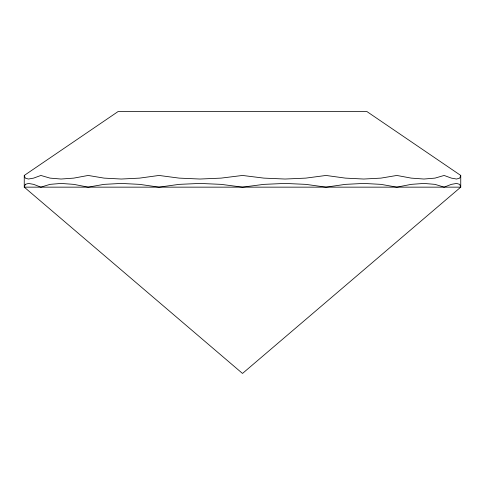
<?xml version="1.0" encoding="UTF-8"?>
<svg xmlns="http://www.w3.org/2000/svg" width="485" height="485" viewBox="0 0 485 485"><rect width="100%" height="100%" fill="white"/><g stroke="black" fill="none" stroke-linecap="round" stroke-linejoin="round"><path stroke-width="0.73" d="M460.75 175.455L459.701 178.116L456.561 179.032L451.365 178.116L444.121 175.455L434.996 178.116L423.951 179.032L411.207 178.116L396.845 175.455L380.955 178.116L363.756 179.032L345.381 178.116L326.005 175.455L305.835 178.116L285.059 179.032L263.888 178.116L242.5 175.455L221.112 178.116L199.941 179.032L179.165 178.116L158.995 175.455L139.613 178.116L121.238 179.032L104.045 178.116L88.155 175.455L73.793 178.116L61.049 179.032L50.003 178.116L40.879 175.455L33.635 178.116L28.439 179.032L25.299 178.116L24.25 175.455L118.097 111.55L366.902 111.55L460.75 175.455L460.75 187.149L242.5 373.45L24.25 187.149L24.25 175.455M25.299 184.361L24.25 187.149L460.75 187.149L459.701 184.361L456.561 183.439L451.365 184.361L444.121 187.149L434.996 184.361L423.951 183.439L411.207 184.361L396.845 187.149L380.955 184.361L363.756 183.439L345.381 184.361L326.005 187.149L305.835 184.361L285.059 183.439L263.888 184.361L242.5 187.149L221.112 184.361L199.941 183.439L179.165 184.361L158.995 187.149L139.613 184.361L121.238 183.439L104.045 184.361L88.155 187.149L73.793 184.361L61.049 183.439L50.003 184.361L40.879 187.149L33.635 184.361L28.439 183.439L25.299 184.361"/></g></svg>
